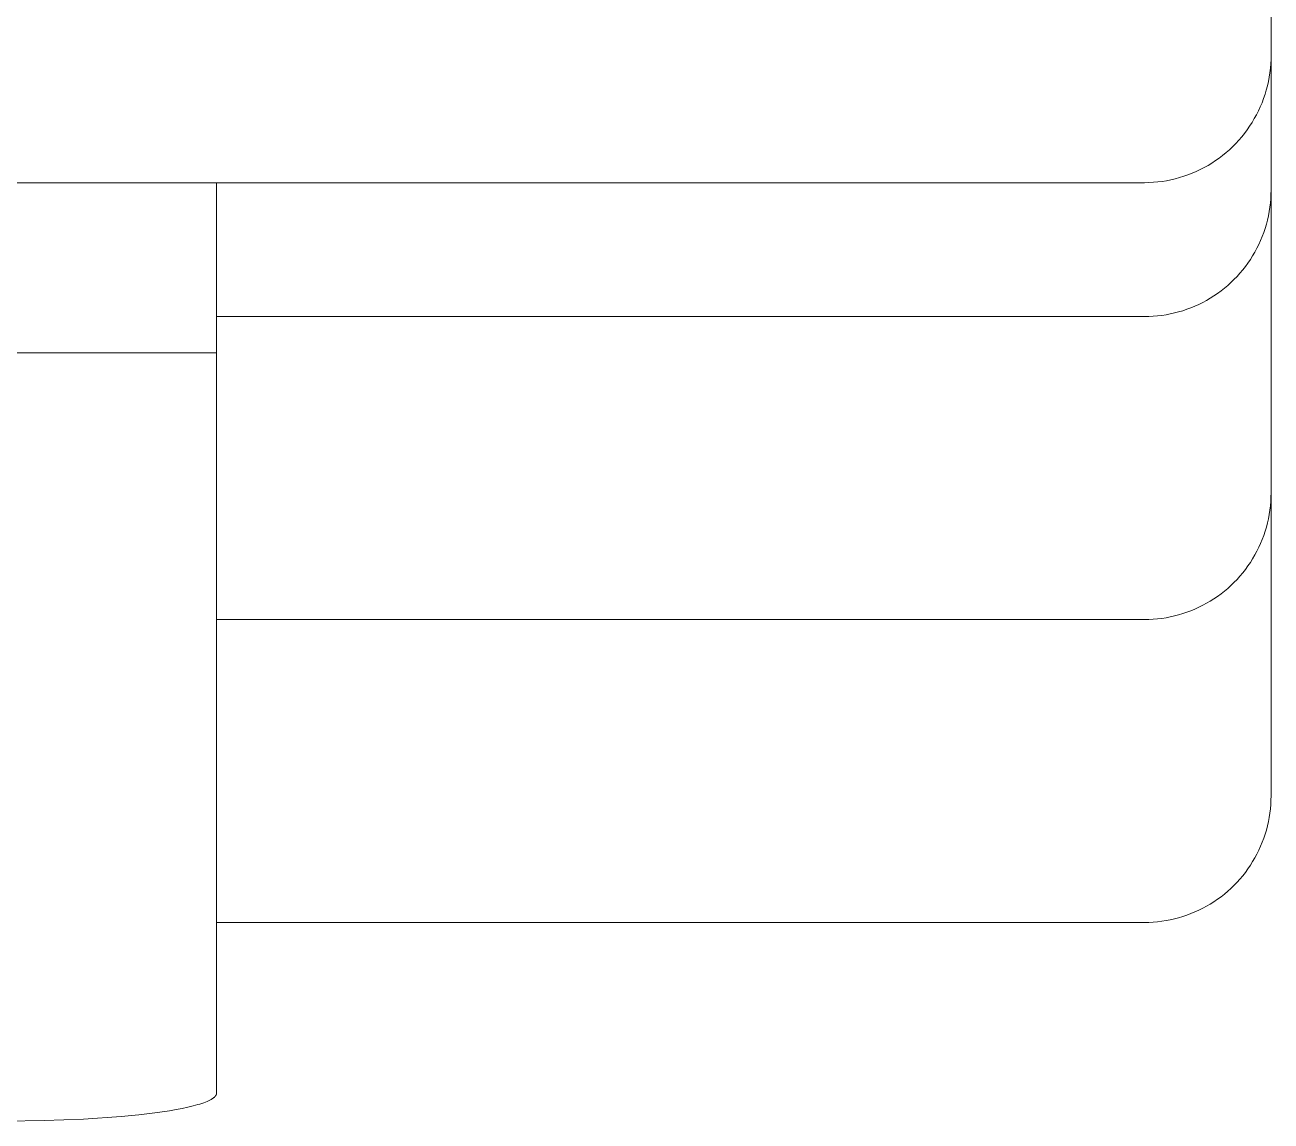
# Model space of a CAD drawing. Header units: millimetres. Extents: x -213 to 4577, y -424 to 2634.
# Drawn here: x 1901.38 to 1930.92, y 161.7 to 187.69 of the extents above; entities that cross this region are included whole.
import ezdxf

# ---------------------------------------------------------------- set-up
doc = ezdxf.new("R2010")
doc.units = ezdxf.units.MM
doc.layers.add('ZANO_R', color=7, linetype='Continuous', lineweight=0)

msp = doc.modelspace()

# ---------------------------------------------------------------- linework, layer by layer
at = {"layer": 'ZANO_R'}
for p, q in [((1930.921, 186.973), (1930.921, 219.26)), ((1930.906, 186.658), (1930.915, 186.763)), ((1930.915, 186.763), (1930.92, 186.868)), ((1930.92, 186.868), (1930.921, 186.973)), ((1930.921, 186.973), (1930.921, 183.771)), ((1930.858, 186.346), (1930.878, 186.45)), ((1930.878, 186.45), (1930.894, 186.554)), ((1930.894, 186.554), (1930.906, 186.658)), ((1930.778, 186.041), (1930.808, 186.142)), ((1930.808, 186.142), (1930.835, 186.244)), ((1930.835, 186.244), (1930.858, 186.346)), ((1930.666, 185.746), (1930.707, 185.843)), ((1930.707, 185.843), (1930.744, 185.942)), ((1930.744, 185.942), (1930.778, 186.041)), ((1930.524, 185.465), (1930.575, 185.557)), ((1930.575, 185.557), (1930.622, 185.651)), ((1930.622, 185.651), (1930.666, 185.746)), ((1930.353, 185.199), (1930.413, 185.286)), ((1930.413, 185.286), (1930.47, 185.374)), ((1930.47, 185.374), (1930.524, 185.465)), ((1930.085, 184.876), (1930.156, 184.953)), ((1930.156, 184.953), (1930.225, 185.033)), ((1930.225, 185.033), (1930.291, 185.115)), ((1930.291, 185.115), (1930.353, 185.199)), ((1929.773, 184.593), (1929.855, 184.66)), ((1929.855, 184.66), (1929.934, 184.729)), ((1929.934, 184.729), (1930.011, 184.801)), ((1930.011, 184.801), (1930.085, 184.876)), ((1929.426, 184.357), (1929.516, 184.411)), ((1929.516, 184.411), (1929.604, 184.469)), ((1929.604, 184.469), (1929.69, 184.53)), ((1929.69, 184.53), (1929.773, 184.593)), ((1928.65, 184.039), (1928.751, 184.067)), ((1928.751, 184.067), (1928.852, 184.098)), ((1928.852, 184.098), (1928.951, 184.133)), ((1928.951, 184.133), (1929.049, 184.171)), ((1929.049, 184.171), (1929.146, 184.212)), ((1929.146, 184.212), (1929.241, 184.257)), ((1929.241, 184.257), (1929.334, 184.305)), ((1929.334, 184.305), (1929.426, 184.357)), ((1905.921, 183.946), (1845.921, 183.946)), ((1905.921, 179.91), (1905.921, 183.946)), ((1905.921, 183.946), (1927.921, 183.946)), ((1927.921, 183.946), (1928.026, 183.949)), ((1928.026, 183.949), (1928.131, 183.955)), ((1928.131, 183.955), (1928.236, 183.964)), ((1928.236, 183.964), (1928.34, 183.978)), ((1928.34, 183.978), (1928.444, 183.994)), ((1928.444, 183.994), (1928.547, 184.015)), ((1928.547, 184.015), (1928.65, 184.039)), ((1930.921, 183.771), (1930.919, 183.669)), ((1930.921, 183.771), (1930.921, 180.846)), ((1930.914, 183.567), (1930.905, 183.465)), ((1930.919, 183.669), (1930.914, 183.567)), ((1930.877, 183.262), (1930.858, 183.161)), ((1930.893, 183.363), (1930.877, 183.262)), ((1930.905, 183.465), (1930.893, 183.363)), ((1930.81, 182.962), (1930.781, 182.864)), ((1930.836, 183.061), (1930.81, 182.962)), ((1930.858, 183.161), (1930.836, 183.061)), ((1930.712, 182.671), (1930.673, 182.576)), ((1930.748, 182.767), (1930.712, 182.671)), ((1930.781, 182.864), (1930.748, 182.767)), ((1930.536, 182.301), (1930.484, 182.213)), ((1930.585, 182.391), (1930.536, 182.301)), ((1930.63, 182.483), (1930.585, 182.391)), ((1930.673, 182.576), (1930.63, 182.483)), ((1930.372, 182.041), (1930.312, 181.959)), ((1930.43, 182.126), (1930.372, 182.041)), ((1930.484, 182.213), (1930.43, 182.126)), ((1930.114, 181.724), (1930.042, 181.65)), ((1930.182, 181.8), (1930.114, 181.724)), ((1930.248, 181.878), (1930.182, 181.8)), ((1930.312, 181.959), (1930.248, 181.878)), ((1929.814, 181.444), (1929.734, 181.381)), ((1929.893, 181.51), (1929.814, 181.444)), ((1929.969, 181.579), (1929.893, 181.51)), ((1930.042, 181.65), (1929.969, 181.579)), ((1929.391, 181.156), (1929.301, 181.108)), ((1929.48, 181.208), (1929.391, 181.156)), ((1929.566, 181.263), (1929.48, 181.208)), ((1929.651, 181.32), (1929.566, 181.263)), ((1929.734, 181.381), (1929.651, 181.32)), ((1928.531, 180.834), (1928.431, 180.815)), ((1928.631, 180.857), (1928.531, 180.834)), ((1928.73, 180.883), (1928.631, 180.857)), ((1928.829, 180.912), (1928.73, 180.883)), ((1928.926, 180.945), (1928.829, 180.912)), ((1929.022, 180.98), (1928.926, 180.945)), ((1929.116, 181.02), (1929.022, 180.98)), ((1929.21, 181.062), (1929.116, 181.02)), ((1929.301, 181.108), (1929.21, 181.062)), ((1930.921, 180.846), (1930.921, 176.59)), ((1927.921, 180.771), (1905.921, 180.771)), ((1928.024, 180.773), (1927.921, 180.771)), ((1928.126, 180.778), (1928.024, 180.773)), ((1928.228, 180.787), (1928.126, 180.778)), ((1928.33, 180.799), (1928.228, 180.787)), ((1928.431, 180.815), (1928.33, 180.799)), ((1905.921, 179.91), (1845.921, 179.91)), ((1905.921, 179.91), (1905.921, 162.365)), ((1930.914, 176.386), (1930.905, 176.284)), ((1930.919, 176.488), (1930.914, 176.386)), ((1930.921, 176.59), (1930.919, 176.488)), ((1930.921, 176.59), (1930.921, 173.665)), ((1930.893, 176.182), (1930.877, 176.081)), ((1930.905, 176.284), (1930.893, 176.182)), ((1930.836, 175.88), (1930.81, 175.781)), ((1930.858, 175.98), (1930.836, 175.88)), ((1930.877, 176.081), (1930.858, 175.98)), ((1930.748, 175.586), (1930.712, 175.49)), ((1930.781, 175.683), (1930.748, 175.586)), ((1930.81, 175.781), (1930.781, 175.683)), ((1930.585, 175.21), (1930.536, 175.12)), ((1930.63, 175.302), (1930.585, 175.21)), ((1930.673, 175.395), (1930.63, 175.302)), ((1930.712, 175.49), (1930.673, 175.395)), ((1930.43, 174.945), (1930.372, 174.86)), ((1930.484, 175.032), (1930.43, 174.945)), ((1930.536, 175.12), (1930.484, 175.032)), ((1930.182, 174.619), (1930.114, 174.543)), ((1930.248, 174.697), (1930.182, 174.619)), ((1930.312, 174.778), (1930.248, 174.697)), ((1930.372, 174.86), (1930.312, 174.778)), ((1929.893, 174.329), (1929.814, 174.263)), ((1929.969, 174.398), (1929.893, 174.329)), ((1930.042, 174.469), (1929.969, 174.398)), ((1930.114, 174.543), (1930.042, 174.469)), ((1929.48, 174.027), (1929.391, 173.975)), ((1929.566, 174.082), (1929.48, 174.027)), ((1929.651, 174.139), (1929.566, 174.082)), ((1929.734, 174.2), (1929.651, 174.139)), ((1929.814, 174.263), (1929.734, 174.2)), ((1928.829, 173.731), (1928.73, 173.702)), ((1928.926, 173.764), (1928.829, 173.731)), ((1929.022, 173.799), (1928.926, 173.764)), ((1929.116, 173.839), (1929.022, 173.799)), ((1929.21, 173.881), (1929.116, 173.839)), ((1929.301, 173.927), (1929.21, 173.881)), ((1929.391, 173.975), (1929.301, 173.927)), ((1927.921, 173.59), (1905.921, 173.59)), ((1928.024, 173.592), (1927.921, 173.59)), ((1928.126, 173.597), (1928.024, 173.592)), ((1928.228, 173.606), (1928.126, 173.597)), ((1928.33, 173.618), (1928.228, 173.606)), ((1928.431, 173.634), (1928.33, 173.618)), ((1928.531, 173.653), (1928.431, 173.634)), ((1928.631, 173.676), (1928.531, 173.653)), ((1928.73, 173.702), (1928.631, 173.676)), ((1930.921, 173.665), (1930.921, 169.409)), ((1930.919, 169.307), (1930.914, 169.205)), ((1930.921, 169.409), (1930.919, 169.307)), ((1930.893, 169.001), (1930.877, 168.9)), ((1930.905, 169.102), (1930.893, 169.001)), ((1930.914, 169.205), (1930.905, 169.102)), ((1930.858, 168.799), (1930.836, 168.699)), ((1930.877, 168.9), (1930.858, 168.799)), ((1930.781, 168.502), (1930.748, 168.405)), ((1930.81, 168.6), (1930.781, 168.502)), ((1930.836, 168.699), (1930.81, 168.6)), ((1930.63, 168.121), (1930.585, 168.029)), ((1930.673, 168.214), (1930.63, 168.121)), ((1930.712, 168.309), (1930.673, 168.214)), ((1930.748, 168.405), (1930.712, 168.309)), ((1930.484, 167.851), (1930.43, 167.764)), ((1930.536, 167.939), (1930.484, 167.851)), ((1930.585, 168.029), (1930.536, 167.939)), ((1930.312, 167.597), (1930.248, 167.516)), ((1930.372, 167.679), (1930.312, 167.597)), ((1930.43, 167.764), (1930.372, 167.679)), ((1930.042, 167.288), (1929.969, 167.217)), ((1930.114, 167.362), (1930.042, 167.288)), ((1930.182, 167.438), (1930.114, 167.362)), ((1930.248, 167.516), (1930.182, 167.438)), ((1929.651, 166.958), (1929.566, 166.901)), ((1929.734, 167.019), (1929.651, 166.958)), ((1929.814, 167.082), (1929.734, 167.019)), ((1929.893, 167.148), (1929.814, 167.082)), ((1929.969, 167.217), (1929.893, 167.148)), ((1929.116, 166.658), (1929.022, 166.618)), ((1929.21, 166.7), (1929.116, 166.658)), ((1929.301, 166.746), (1929.21, 166.7)), ((1929.391, 166.794), (1929.301, 166.746)), ((1929.48, 166.846), (1929.391, 166.794)), ((1929.566, 166.901), (1929.48, 166.846)), ((1927.921, 166.409), (1905.921, 166.409)), ((1928.024, 166.411), (1927.921, 166.409)), ((1928.126, 166.416), (1928.024, 166.411)), ((1928.228, 166.425), (1928.126, 166.416)), ((1928.33, 166.437), (1928.228, 166.425)), ((1928.431, 166.453), (1928.33, 166.437)), ((1928.531, 166.472), (1928.431, 166.453)), ((1928.631, 166.495), (1928.531, 166.472)), ((1928.73, 166.521), (1928.631, 166.495)), ((1928.829, 166.55), (1928.73, 166.521)), ((1928.926, 166.582), (1928.829, 166.55)), ((1929.022, 166.618), (1928.926, 166.582)), ((1905.775, 162.205), (1905.76, 162.198)), ((1905.789, 162.213), (1905.775, 162.205)), ((1905.802, 162.221), (1905.789, 162.213)), ((1905.815, 162.229), (1905.802, 162.221)), ((1905.827, 162.236), (1905.815, 162.229)), ((1905.838, 162.244), (1905.827, 162.236)), ((1905.848, 162.252), (1905.838, 162.244)), ((1905.853, 162.256), (1905.848, 162.252)), ((1905.858, 162.26), (1905.853, 162.256)), ((1905.862, 162.263), (1905.858, 162.26)), ((1905.867, 162.267), (1905.862, 162.263)), ((1905.871, 162.271), (1905.867, 162.267)), ((1905.875, 162.275), (1905.871, 162.271)), ((1905.879, 162.279), (1905.875, 162.275)), ((1905.882, 162.283), (1905.879, 162.279)), ((1905.886, 162.286), (1905.882, 162.283)), ((1905.889, 162.29), (1905.886, 162.286)), ((1905.892, 162.294), (1905.889, 162.29)), ((1905.895, 162.298), (1905.892, 162.294)), ((1905.898, 162.302), (1905.895, 162.298)), ((1905.901, 162.305), (1905.898, 162.302)), ((1905.903, 162.309), (1905.901, 162.305)), ((1905.906, 162.313), (1905.903, 162.309)), ((1905.908, 162.317), (1905.906, 162.313)), ((1905.91, 162.321), (1905.908, 162.317)), ((1905.912, 162.324), (1905.91, 162.321)), ((1905.913, 162.328), (1905.912, 162.324)), ((1905.915, 162.332), (1905.913, 162.328)), ((1905.916, 162.336), (1905.915, 162.332)), ((1905.917, 162.339), (1905.916, 162.336)), ((1905.918, 162.343), (1905.917, 162.339)), ((1905.919, 162.347), (1905.918, 162.343)), ((1905.92, 162.35), (1905.919, 162.347)), ((1905.921, 162.358), (1905.92, 162.354)), ((1905.92, 162.354), (1905.92, 162.35)), ((1905.921, 162.365), (1905.921, 162.362)), ((1905.921, 162.362), (1905.921, 162.358)), ((1904.803, 161.946), (1904.457, 161.895)), ((1904.96, 161.973), (1904.803, 161.946)), ((1905.106, 162.001), (1904.96, 161.973)), ((1905.24, 162.03), (1905.106, 162.001)), ((1905.363, 162.06), (1905.24, 162.03)), ((1905.472, 162.09), (1905.363, 162.06)), ((1905.523, 162.105), (1905.472, 162.09)), ((1905.57, 162.12), (1905.523, 162.105)), ((1905.614, 162.136), (1905.57, 162.12)), ((1905.655, 162.151), (1905.614, 162.136)), ((1905.693, 162.167), (1905.655, 162.151)), ((1905.728, 162.182), (1905.693, 162.167)), ((1905.744, 162.19), (1905.728, 162.182)), ((1905.76, 162.198), (1905.744, 162.19)), ((1901.831, 161.711), (1900.921, 161.7)), ((1902.762, 161.747), (1901.831, 161.711)), ((1903.657, 161.809), (1902.762, 161.747)), ((1904.073, 161.849), (1903.657, 161.809)), ((1904.457, 161.895), (1904.073, 161.849))]:
    msp.add_line(p, q, dxfattribs=at)

doc.saveas('drawing.dxf')
